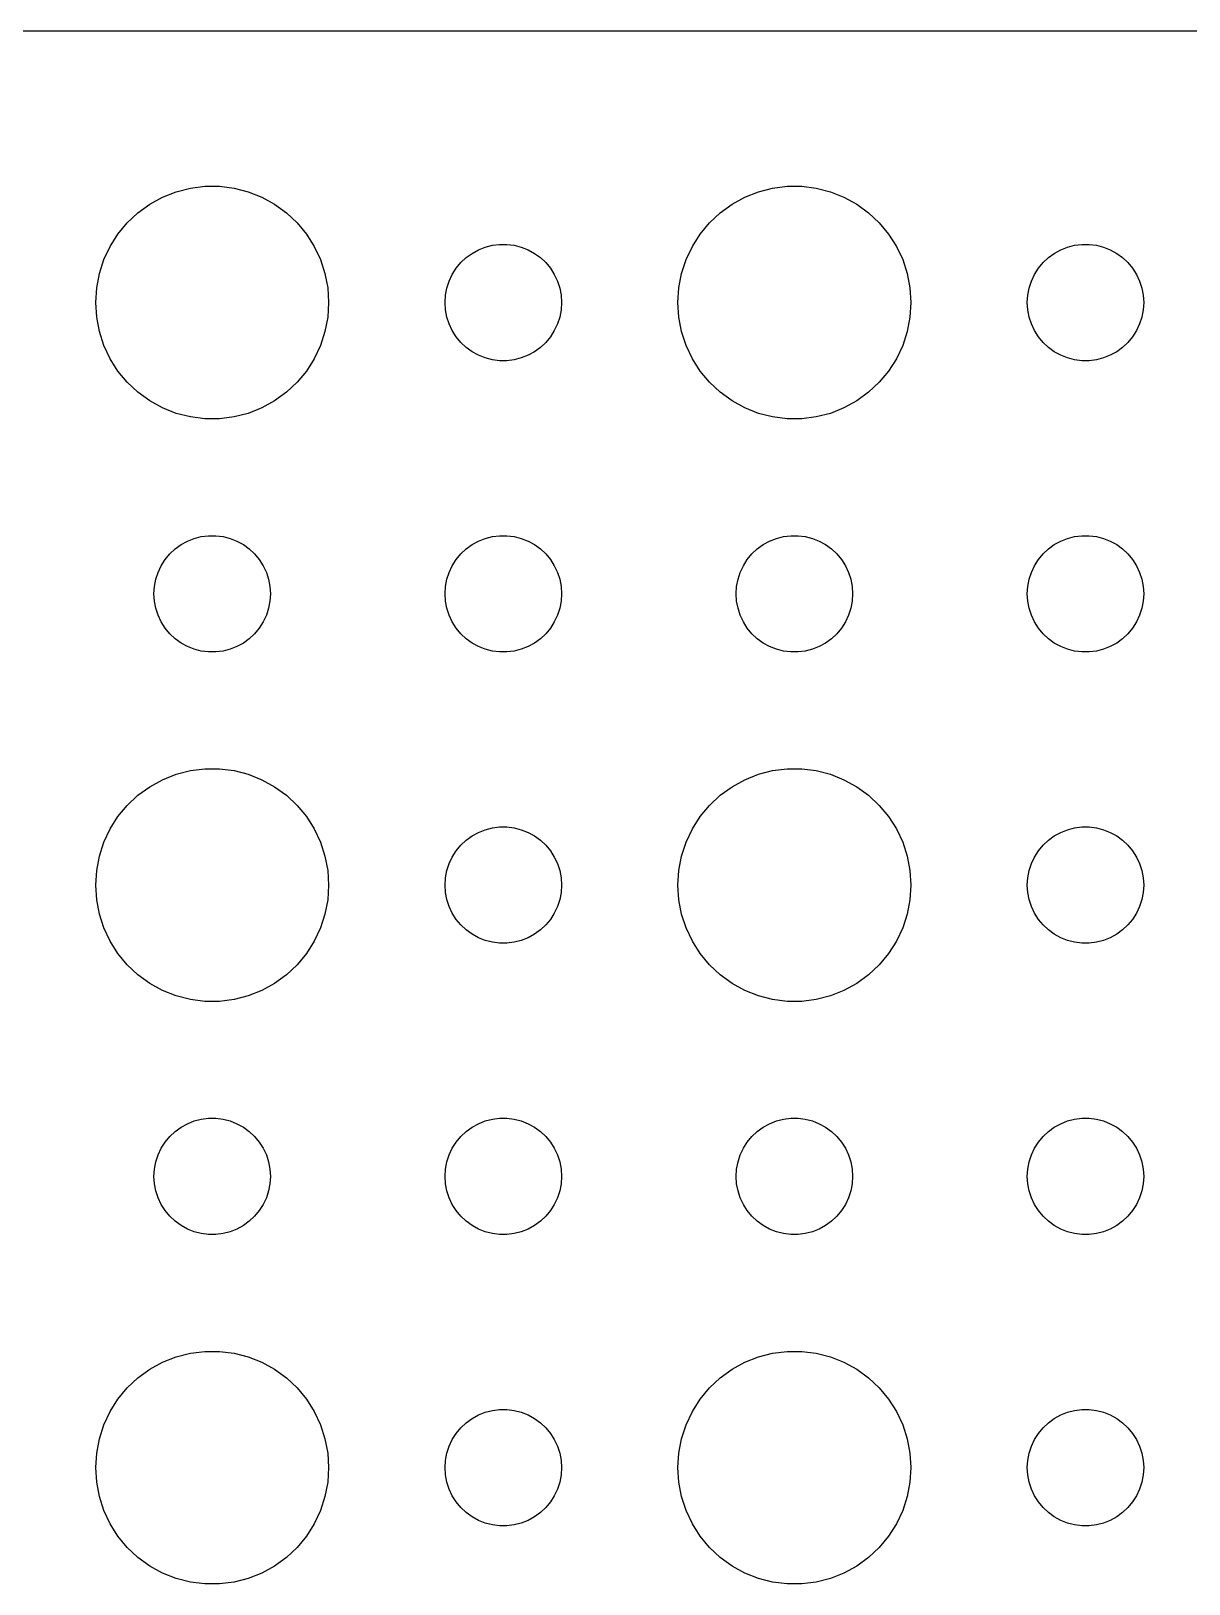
# Model space of a CAD drawing. Header units: metres. Extents: x -112 to 112, y -74 to 74.
# Drawn here: x 25.33 to 55.16, y 34.51 to 74.49 of the extents above; entities that cross this region are included whole.
import ezdxf

# ---------------------------------------------------------------- set-up
doc = ezdxf.new("R2010")
doc.units = ezdxf.units.M

msp = doc.modelspace()

# ---------------------------------------------------------------- linework, layer by layer
for p, q in [((107.314, 74.4901), (-107.314, 74.4901)), ((29.0729, 70.3532), (29.4379, 70.4469)), ((29.4379, 70.4469), (29.8116, 70.4941)), ((29.8116, 70.4941), (30.1884, 70.4941)), ((30.1884, 70.4941), (30.5621, 70.4469)), ((30.5621, 70.4469), (30.927, 70.3532)), ((44.0729, 70.3532), (44.4379, 70.4469)), ((44.4379, 70.4469), (44.8116, 70.4941)), ((44.8116, 70.4941), (45.1884, 70.4941)), ((45.1884, 70.4941), (45.5621, 70.4469)), ((45.5621, 70.4469), (45.927, 70.3532)), ((28.0877, 69.8115), (28.3925, 70.033)), ((28.3925, 70.033), (28.7227, 70.2145)), ((28.7227, 70.2145), (29.0729, 70.3532)), ((30.927, 70.3532), (31.2773, 70.2145)), ((31.2773, 70.2145), (31.6075, 70.033)), ((31.6075, 70.033), (31.9123, 69.8115)), ((43.0877, 69.8115), (43.3925, 70.033)), ((43.3925, 70.033), (43.7227, 70.2145)), ((43.7227, 70.2145), (44.0729, 70.3532)), ((45.927, 70.3532), (46.2773, 70.2145)), ((46.2773, 70.2145), (46.6075, 70.033)), ((46.6075, 70.033), (46.9123, 69.8115)), ((27.8131, 69.5536), (28.0877, 69.8115)), ((31.9123, 69.8115), (32.1869, 69.5536)), ((42.8131, 69.5536), (43.0877, 69.8115)), ((46.9123, 69.8115), (47.1869, 69.5536)), ((27.3711, 68.9453), (27.5729, 69.2634)), ((27.5729, 69.2634), (27.8131, 69.5536)), ((32.1869, 69.5536), (32.427, 69.2634)), ((32.427, 69.2634), (32.6289, 68.9453)), ((42.3711, 68.9453), (42.5729, 69.2634)), ((42.5729, 69.2634), (42.8131, 69.5536)), ((47.1869, 69.5536), (47.427, 69.2634)), ((47.427, 69.2634), (47.6289, 68.9453)), ((27.2107, 68.6044), (27.3711, 68.9453)), ((32.6289, 68.9453), (32.7893, 68.6044)), ((36.6963, 68.7665), (36.8613, 68.8572)), ((36.8613, 68.8572), (37.0365, 68.9266)), ((37.0365, 68.9266), (37.2189, 68.9734)), ((37.2189, 68.9734), (37.4058, 68.997)), ((37.4058, 68.997), (37.5942, 68.997)), ((37.5942, 68.997), (37.7811, 68.9734)), ((37.7811, 68.9734), (37.9635, 68.9266)), ((37.9635, 68.9266), (38.1387, 68.8572)), ((38.1387, 68.8572), (38.3037, 68.7665)), ((42.2107, 68.6044), (42.3711, 68.9453)), ((47.6289, 68.9453), (47.7893, 68.6044)), ((51.6963, 68.7665), (51.8613, 68.8572)), ((51.8613, 68.8572), (52.0365, 68.9266)), ((52.0365, 68.9266), (52.2189, 68.9734)), ((52.2189, 68.9734), (52.4058, 68.997)), ((52.4058, 68.997), (52.5942, 68.997)), ((52.5942, 68.997), (52.7811, 68.9734)), ((52.7811, 68.9734), (52.9635, 68.9266)), ((52.9635, 68.9266), (53.1387, 68.8572)), ((53.1387, 68.8572), (53.3037, 68.7665)), ((27.0942, 68.2461), (27.2107, 68.6044)), ((32.7893, 68.6044), (32.9057, 68.2461)), ((36.1855, 68.2226), (36.2865, 68.3817)), ((36.2865, 68.3817), (36.4065, 68.5268)), ((36.4065, 68.5268), (36.5439, 68.6558)), ((36.5439, 68.6558), (36.6963, 68.7665)), ((38.3037, 68.7665), (38.4561, 68.6558)), ((38.4561, 68.6558), (38.5934, 68.5268)), ((38.5934, 68.5268), (38.7135, 68.3817)), ((38.7135, 68.3817), (38.8145, 68.2226)), ((42.0942, 68.2461), (42.2107, 68.6044)), ((47.7893, 68.6044), (47.9057, 68.2461)), ((51.1855, 68.2226), (51.2865, 68.3817)), ((51.2865, 68.3817), (51.4065, 68.5268)), ((51.4065, 68.5268), (51.5439, 68.6558)), ((51.5439, 68.6558), (51.6963, 68.7665)), ((53.3037, 68.7665), (53.4561, 68.6558)), ((53.4561, 68.6558), (53.5934, 68.5268)), ((53.5934, 68.5268), (53.7135, 68.3817)), ((53.7135, 68.3817), (53.8145, 68.2226)), ((27.0237, 67.876), (27.0942, 68.2461)), ((32.9057, 68.2461), (32.9763, 67.876)), ((36.0471, 67.873), (36.1053, 68.0522)), ((36.1053, 68.0522), (36.1855, 68.2226)), ((38.8145, 68.2226), (38.8947, 68.0522)), ((38.8947, 68.0522), (38.9529, 67.873)), ((42.0237, 67.876), (42.0942, 68.2461)), ((47.9057, 68.2461), (47.9763, 67.876)), ((51.0471, 67.873), (51.1053, 68.0522)), ((51.1053, 68.0522), (51.1855, 68.2226)), ((53.8145, 68.2226), (53.8947, 68.0522)), ((53.8947, 68.0522), (53.9529, 67.873)), ((27, 67.5), (27.0237, 67.876)), ((32.9763, 67.876), (33, 67.5)), ((36, 67.5), (36.0118, 67.688)), ((36.0118, 67.688), (36.0471, 67.873)), ((38.9529, 67.873), (38.9882, 67.688)), ((38.9882, 67.688), (39, 67.5)), ((42, 67.5), (42.0237, 67.876)), ((47.9763, 67.876), (48, 67.5)), ((51, 67.5), (51.0118, 67.688)), ((51.0118, 67.688), (51.0471, 67.873)), ((53.9529, 67.873), (53.9882, 67.688)), ((53.9882, 67.688), (54, 67.5)), ((27.0237, 67.124), (27, 67.5)), ((33, 67.5), (32.9763, 67.124)), ((36.0118, 67.312), (36, 67.5)), ((36.0471, 67.127), (36.0118, 67.312)), ((38.9882, 67.312), (38.9529, 67.127)), ((39, 67.5), (38.9882, 67.312)), ((42.0237, 67.124), (42, 67.5)), ((48, 67.5), (47.9763, 67.124)), ((51.0118, 67.312), (51, 67.5)), ((51.0471, 67.127), (51.0118, 67.312)), ((53.9882, 67.312), (53.9529, 67.127)), ((54, 67.5), (53.9882, 67.312)), ((27.0942, 66.7539), (27.0237, 67.124)), ((32.9763, 67.124), (32.9057, 66.7539)), ((36.1053, 66.9478), (36.0471, 67.127)), ((36.1855, 66.7774), (36.1053, 66.9478)), ((36.2865, 66.6183), (36.1855, 66.7774)), ((38.8145, 66.7774), (38.7135, 66.6183)), ((38.8947, 66.9478), (38.8145, 66.7774)), ((38.9529, 67.127), (38.8947, 66.9478)), ((42.0942, 66.7539), (42.0237, 67.124)), ((47.9763, 67.124), (47.9057, 66.7539)), ((51.1053, 66.9478), (51.0471, 67.127)), ((51.1855, 66.7774), (51.1053, 66.9478)), ((51.2865, 66.6183), (51.1855, 66.7774)), ((53.8145, 66.7774), (53.7135, 66.6183)), ((53.8947, 66.9478), (53.8145, 66.7774)), ((53.9529, 67.127), (53.8947, 66.9478)), ((27.2107, 66.3956), (27.0942, 66.7539)), ((27.3711, 66.0547), (27.2107, 66.3956)), ((32.7893, 66.3956), (32.6289, 66.0547)), ((32.9057, 66.7539), (32.7893, 66.3956)), ((36.4065, 66.4732), (36.2865, 66.6183)), ((36.5439, 66.3442), (36.4065, 66.4732)), ((38.5934, 66.4732), (38.4561, 66.3442)), ((38.7135, 66.6183), (38.5934, 66.4732)), ((42.2107, 66.3956), (42.0942, 66.7539)), ((42.3711, 66.0547), (42.2107, 66.3956)), ((47.7893, 66.3956), (47.6289, 66.0547)), ((47.9057, 66.7539), (47.7893, 66.3956)), ((51.4065, 66.4732), (51.2865, 66.6183)), ((51.5439, 66.3442), (51.4065, 66.4732)), ((53.5934, 66.4732), (53.4561, 66.3442)), ((53.7135, 66.6183), (53.5934, 66.4732)), ((27.5729, 65.7366), (27.3711, 66.0547)), ((32.6289, 66.0547), (32.427, 65.7366)), ((36.6963, 66.2335), (36.5439, 66.3442)), ((36.8613, 66.1428), (36.6963, 66.2335)), ((37.0365, 66.0734), (36.8613, 66.1428)), ((37.2189, 66.0266), (37.0365, 66.0734)), ((37.4058, 66.003), (37.2189, 66.0266)), ((37.5942, 66.003), (37.4058, 66.003)), ((37.7811, 66.0266), (37.5942, 66.003)), ((37.9635, 66.0734), (37.7811, 66.0266)), ((38.1387, 66.1428), (37.9635, 66.0734)), ((38.3037, 66.2335), (38.1387, 66.1428)), ((38.4561, 66.3442), (38.3037, 66.2335)), ((42.5729, 65.7366), (42.3711, 66.0547)), ((47.6289, 66.0547), (47.427, 65.7366)), ((51.6963, 66.2335), (51.5439, 66.3442)), ((51.8613, 66.1428), (51.6963, 66.2335)), ((52.0365, 66.0734), (51.8613, 66.1428)), ((52.2189, 66.0266), (52.0365, 66.0734)), ((52.4058, 66.003), (52.2189, 66.0266)), ((52.5942, 66.003), (52.4058, 66.003)), ((52.7811, 66.0266), (52.5942, 66.003)), ((52.9635, 66.0734), (52.7811, 66.0266)), ((53.1387, 66.1428), (52.9635, 66.0734)), ((53.3037, 66.2335), (53.1387, 66.1428)), ((53.4561, 66.3442), (53.3037, 66.2335)), ((27.8131, 65.4464), (27.5729, 65.7366)), ((32.427, 65.7366), (32.1869, 65.4464)), ((42.8131, 65.4464), (42.5729, 65.7366)), ((47.427, 65.7366), (47.1869, 65.4464)), ((28.0877, 65.1885), (27.8131, 65.4464)), ((28.3925, 64.967), (28.0877, 65.1885)), ((31.9123, 65.1885), (31.6075, 64.967)), ((32.1869, 65.4464), (31.9123, 65.1885)), ((43.0877, 65.1885), (42.8131, 65.4464)), ((43.3925, 64.967), (43.0877, 65.1885)), ((46.9123, 65.1885), (46.6075, 64.967)), ((47.1869, 65.4464), (46.9123, 65.1885)), ((28.7227, 64.7855), (28.3925, 64.967)), ((29.0729, 64.6468), (28.7227, 64.7855)), ((31.2773, 64.7855), (30.927, 64.6468)), ((31.6075, 64.967), (31.2773, 64.7855)), ((43.7227, 64.7855), (43.3925, 64.967)), ((44.0729, 64.6468), (43.7227, 64.7855)), ((46.2773, 64.7855), (45.927, 64.6468)), ((46.6075, 64.967), (46.2773, 64.7855)), ((29.4379, 64.5531), (29.0729, 64.6468)), ((29.8116, 64.5059), (29.4379, 64.5531)), ((30.1884, 64.5059), (29.8116, 64.5059)), ((30.5621, 64.5531), (30.1884, 64.5059)), ((30.927, 64.6468), (30.5621, 64.5531)), ((44.4379, 64.5531), (44.0729, 64.6468)), ((44.8116, 64.5059), (44.4379, 64.5531)), ((45.1884, 64.5059), (44.8116, 64.5059)), ((45.5621, 64.5531), (45.1884, 64.5059)), ((45.927, 64.6468), (45.5621, 64.5531)), ((29.0439, 61.1558), (29.1963, 61.2665)), ((29.1963, 61.2665), (29.3613, 61.3572)), ((29.3613, 61.3572), (29.5365, 61.4266)), ((29.5365, 61.4266), (29.7189, 61.4734)), ((29.7189, 61.4734), (29.9058, 61.497)), ((29.9058, 61.497), (30.0942, 61.497)), ((30.0942, 61.497), (30.2811, 61.4734)), ((30.2811, 61.4734), (30.4635, 61.4266)), ((30.4635, 61.4266), (30.6387, 61.3572)), ((30.6387, 61.3572), (30.8037, 61.2665)), ((30.8037, 61.2665), (30.9561, 61.1558)), ((36.5439, 61.1558), (36.6963, 61.2665)), ((36.6963, 61.2665), (36.8613, 61.3572)), ((36.8613, 61.3572), (37.0365, 61.4266)), ((37.0365, 61.4266), (37.2189, 61.4734)), ((37.2189, 61.4734), (37.4058, 61.497)), ((37.4058, 61.497), (37.5942, 61.497)), ((37.5942, 61.497), (37.7811, 61.4734)), ((37.7811, 61.4734), (37.9635, 61.4266)), ((37.9635, 61.4266), (38.1387, 61.3572)), ((38.1387, 61.3572), (38.3037, 61.2665)), ((38.3037, 61.2665), (38.4561, 61.1558)), ((44.0439, 61.1558), (44.1963, 61.2665)), ((44.1963, 61.2665), (44.3613, 61.3572)), ((44.3613, 61.3572), (44.5365, 61.4266)), ((44.5365, 61.4266), (44.7189, 61.4734)), ((44.7189, 61.4734), (44.9058, 61.497)), ((44.9058, 61.497), (45.0942, 61.497)), ((45.0942, 61.497), (45.2811, 61.4734)), ((45.2811, 61.4734), (45.4635, 61.4266)), ((45.4635, 61.4266), (45.6387, 61.3572)), ((45.6387, 61.3572), (45.8037, 61.2665)), ((45.8037, 61.2665), (45.9561, 61.1558)), ((51.5439, 61.1558), (51.6963, 61.2665)), ((51.6963, 61.2665), (51.8613, 61.3572)), ((51.8613, 61.3572), (52.0365, 61.4266)), ((52.0365, 61.4266), (52.2189, 61.4734)), ((52.2189, 61.4734), (52.4058, 61.497)), ((52.4058, 61.497), (52.5942, 61.497)), ((52.5942, 61.497), (52.7811, 61.4734)), ((52.7811, 61.4734), (52.9635, 61.4266)), ((52.9635, 61.4266), (53.1387, 61.3572)), ((53.1387, 61.3572), (53.3037, 61.2665)), ((53.3037, 61.2665), (53.4561, 61.1558)), ((28.6855, 60.7226), (28.7865, 60.8817)), ((28.7865, 60.8817), (28.9065, 61.0268)), ((28.9065, 61.0268), (29.0439, 61.1558)), ((30.9561, 61.1558), (31.0934, 61.0268)), ((31.0934, 61.0268), (31.2135, 60.8817)), ((31.2135, 60.8817), (31.3145, 60.7226)), ((36.1855, 60.7226), (36.2865, 60.8817)), ((36.2865, 60.8817), (36.4065, 61.0268)), ((36.4065, 61.0268), (36.5439, 61.1558)), ((38.4561, 61.1558), (38.5934, 61.0268)), ((38.5934, 61.0268), (38.7135, 60.8817)), ((38.7135, 60.8817), (38.8145, 60.7226)), ((43.6855, 60.7226), (43.7865, 60.8817)), ((43.7865, 60.8817), (43.9065, 61.0268)), ((43.9065, 61.0268), (44.0439, 61.1558)), ((45.9561, 61.1558), (46.0934, 61.0268)), ((46.0934, 61.0268), (46.2135, 60.8817)), ((46.2135, 60.8817), (46.3145, 60.7226)), ((51.1855, 60.7226), (51.2865, 60.8817)), ((51.2865, 60.8817), (51.4065, 61.0268)), ((51.4065, 61.0268), (51.5439, 61.1558)), ((53.4561, 61.1558), (53.5934, 61.0268)), ((53.5934, 61.0268), (53.7135, 60.8817)), ((53.7135, 60.8817), (53.8145, 60.7226)), ((28.5471, 60.373), (28.6053, 60.5522)), ((28.6053, 60.5522), (28.6855, 60.7226)), ((31.3145, 60.7226), (31.3947, 60.5522)), ((31.3947, 60.5522), (31.4529, 60.373)), ((36.0471, 60.373), (36.1053, 60.5522)), ((36.1053, 60.5522), (36.1855, 60.7226)), ((38.8145, 60.7226), (38.8947, 60.5522)), ((38.8947, 60.5522), (38.9529, 60.373)), ((43.5471, 60.373), (43.6053, 60.5522)), ((43.6053, 60.5522), (43.6855, 60.7226)), ((46.3145, 60.7226), (46.3947, 60.5522)), ((46.3947, 60.5522), (46.4529, 60.373)), ((51.0471, 60.373), (51.1053, 60.5522)), ((51.1053, 60.5522), (51.1855, 60.7226)), ((53.8145, 60.7226), (53.8947, 60.5522)), ((53.8947, 60.5522), (53.9529, 60.373)), ((28.5, 60), (28.5118, 60.188)), ((28.5118, 59.812), (28.5, 60)), ((28.5118, 60.188), (28.5471, 60.373)), ((31.4529, 60.373), (31.4882, 60.188)), ((31.4882, 60.188), (31.5, 60)), ((31.5, 60), (31.4882, 59.812)), ((36, 60), (36.0118, 60.188)), ((36.0118, 59.812), (36, 60)), ((36.0118, 60.188), (36.0471, 60.373)), ((38.9529, 60.373), (38.9882, 60.188)), ((38.9882, 60.188), (39, 60)), ((39, 60), (38.9882, 59.812)), ((43.5, 60), (43.5118, 60.188)), ((43.5118, 59.812), (43.5, 60)), ((43.5118, 60.188), (43.5471, 60.373)), ((46.4529, 60.373), (46.4882, 60.188)), ((46.4882, 60.188), (46.5, 60)), ((46.5, 60), (46.4882, 59.812)), ((51, 60), (51.0118, 60.188)), ((51.0118, 59.812), (51, 60)), ((51.0118, 60.188), (51.0471, 60.373)), ((53.9529, 60.373), (53.9882, 60.188)), ((53.9882, 60.188), (54, 60)), ((54, 60), (53.9882, 59.812)), ((28.5471, 59.627), (28.5118, 59.812)), ((28.6053, 59.4478), (28.5471, 59.627)), ((31.4529, 59.627), (31.3947, 59.4478)), ((31.4882, 59.812), (31.4529, 59.627)), ((36.0471, 59.627), (36.0118, 59.812)), ((36.1053, 59.4478), (36.0471, 59.627)), ((38.9529, 59.627), (38.8947, 59.4478)), ((38.9882, 59.812), (38.9529, 59.627)), ((43.5471, 59.627), (43.5118, 59.812)), ((43.6053, 59.4478), (43.5471, 59.627)), ((46.4529, 59.627), (46.3947, 59.4478)), ((46.4882, 59.812), (46.4529, 59.627)), ((51.0471, 59.627), (51.0118, 59.812)), ((51.1053, 59.4478), (51.0471, 59.627)), ((53.9529, 59.627), (53.8947, 59.4478)), ((53.9882, 59.812), (53.9529, 59.627)), ((28.6855, 59.2774), (28.6053, 59.4478)), ((28.7865, 59.1183), (28.6855, 59.2774)), ((31.3145, 59.2774), (31.2135, 59.1183)), ((31.3947, 59.4478), (31.3145, 59.2774)), ((36.1855, 59.2774), (36.1053, 59.4478)), ((36.2865, 59.1183), (36.1855, 59.2774)), ((38.8145, 59.2774), (38.7135, 59.1183)), ((38.8947, 59.4478), (38.8145, 59.2774)), ((43.6855, 59.2774), (43.6053, 59.4478)), ((43.7865, 59.1183), (43.6855, 59.2774)), ((46.3145, 59.2774), (46.2135, 59.1183)), ((46.3947, 59.4478), (46.3145, 59.2774)), ((51.1855, 59.2774), (51.1053, 59.4478)), ((51.2865, 59.1183), (51.1855, 59.2774)), ((53.8145, 59.2774), (53.7135, 59.1183)), ((53.8947, 59.4478), (53.8145, 59.2774)), ((28.9065, 58.9732), (28.7865, 59.1183)), ((29.0439, 58.8442), (28.9065, 58.9732)), ((29.1963, 58.7335), (29.0439, 58.8442)), ((30.9561, 58.8442), (30.8037, 58.7335)), ((31.0934, 58.9732), (30.9561, 58.8442)), ((31.2135, 59.1183), (31.0934, 58.9732)), ((36.4065, 58.9732), (36.2865, 59.1183)), ((36.5439, 58.8442), (36.4065, 58.9732)), ((36.6963, 58.7335), (36.5439, 58.8442)), ((38.4561, 58.8442), (38.3037, 58.7335)), ((38.5934, 58.9732), (38.4561, 58.8442)), ((38.7135, 59.1183), (38.5934, 58.9732)), ((43.9065, 58.9732), (43.7865, 59.1183)), ((44.0439, 58.8442), (43.9065, 58.9732)), ((44.1963, 58.7335), (44.0439, 58.8442)), ((45.9561, 58.8442), (45.8037, 58.7335)), ((46.0934, 58.9732), (45.9561, 58.8442)), ((46.2135, 59.1183), (46.0934, 58.9732)), ((51.4065, 58.9732), (51.2865, 59.1183)), ((51.5439, 58.8442), (51.4065, 58.9732)), ((51.6963, 58.7335), (51.5439, 58.8442)), ((53.4561, 58.8442), (53.3037, 58.7335)), ((53.5934, 58.9732), (53.4561, 58.8442)), ((53.7135, 59.1183), (53.5934, 58.9732)), ((29.3613, 58.6428), (29.1963, 58.7335)), ((29.5365, 58.5734), (29.3613, 58.6428)), ((29.7189, 58.5266), (29.5365, 58.5734)), ((29.9058, 58.503), (29.7189, 58.5266)), ((30.0942, 58.503), (29.9058, 58.503)), ((30.2811, 58.5266), (30.0942, 58.503)), ((30.4635, 58.5734), (30.2811, 58.5266)), ((30.6387, 58.6428), (30.4635, 58.5734)), ((30.8037, 58.7335), (30.6387, 58.6428)), ((36.8613, 58.6428), (36.6963, 58.7335)), ((37.0365, 58.5734), (36.8613, 58.6428)), ((37.2189, 58.5266), (37.0365, 58.5734)), ((37.4058, 58.503), (37.2189, 58.5266)), ((37.5942, 58.503), (37.4058, 58.503)), ((37.7811, 58.5266), (37.5942, 58.503)), ((37.9635, 58.5734), (37.7811, 58.5266)), ((38.1387, 58.6428), (37.9635, 58.5734)), ((38.3037, 58.7335), (38.1387, 58.6428)), ((44.3613, 58.6428), (44.1963, 58.7335)), ((44.5365, 58.5734), (44.3613, 58.6428)), ((44.7189, 58.5266), (44.5365, 58.5734)), ((44.9058, 58.503), (44.7189, 58.5266)), ((45.0942, 58.503), (44.9058, 58.503)), ((45.2811, 58.5266), (45.0942, 58.503)), ((45.4635, 58.5734), (45.2811, 58.5266)), ((45.6387, 58.6428), (45.4635, 58.5734)), ((45.8037, 58.7335), (45.6387, 58.6428)), ((51.8613, 58.6428), (51.6963, 58.7335)), ((52.0365, 58.5734), (51.8613, 58.6428)), ((52.2189, 58.5266), (52.0365, 58.5734)), ((52.4058, 58.503), (52.2189, 58.5266)), ((52.5942, 58.503), (52.4058, 58.503)), ((52.7811, 58.5266), (52.5942, 58.503)), ((52.9635, 58.5734), (52.7811, 58.5266)), ((53.1387, 58.6428), (52.9635, 58.5734)), ((53.3037, 58.7335), (53.1387, 58.6428)), ((28.3925, 55.033), (28.7227, 55.2145)), ((28.7227, 55.2145), (29.0729, 55.3532)), ((29.0729, 55.3532), (29.4379, 55.4469)), ((29.4379, 55.4469), (29.8116, 55.4941)), ((29.8116, 55.4941), (30.1884, 55.4941)), ((30.1884, 55.4941), (30.5621, 55.4469)), ((30.5621, 55.4469), (30.927, 55.3532)), ((30.927, 55.3532), (31.2773, 55.2145)), ((31.2773, 55.2145), (31.6075, 55.033)), ((43.3925, 55.033), (43.7227, 55.2145)), ((43.7227, 55.2145), (44.0729, 55.3532)), ((44.0729, 55.3532), (44.4379, 55.4469)), ((44.4379, 55.4469), (44.8116, 55.4941)), ((44.8116, 55.4941), (45.1884, 55.4941)), ((45.1884, 55.4941), (45.5621, 55.4469)), ((45.5621, 55.4469), (45.927, 55.3532)), ((45.927, 55.3532), (46.2773, 55.2145)), ((46.2773, 55.2145), (46.6075, 55.033)), ((27.8131, 54.5536), (28.0877, 54.8115)), ((28.0877, 54.8115), (28.3925, 55.033)), ((31.6075, 55.033), (31.9123, 54.8115)), ((31.9123, 54.8115), (32.1869, 54.5536)), ((42.8131, 54.5536), (43.0877, 54.8115)), ((43.0877, 54.8115), (43.3925, 55.033)), ((46.6075, 55.033), (46.9123, 54.8115)), ((46.9123, 54.8115), (47.1869, 54.5536)), ((27.5729, 54.2634), (27.8131, 54.5536)), ((32.1869, 54.5536), (32.427, 54.2634)), ((42.5729, 54.2634), (42.8131, 54.5536)), ((47.1869, 54.5536), (47.427, 54.2634)), ((27.3711, 53.9453), (27.5729, 54.2634)), ((32.427, 54.2634), (32.6289, 53.9453)), ((37.2189, 53.9734), (37.4058, 53.997)), ((37.4058, 53.997), (37.5942, 53.997)), ((37.5942, 53.997), (37.7811, 53.9734)), ((42.3711, 53.9453), (42.5729, 54.2634)), ((47.427, 54.2634), (47.6289, 53.9453)), ((52.2189, 53.9734), (52.4058, 53.997)), ((52.4058, 53.997), (52.5942, 53.997)), ((52.5942, 53.997), (52.7811, 53.9734)), ((27.0942, 53.2461), (27.2107, 53.6044)), ((27.2107, 53.6044), (27.3711, 53.9453)), ((32.6289, 53.9453), (32.7893, 53.6044)), ((32.7893, 53.6044), (32.9057, 53.2461)), ((36.4065, 53.5268), (36.5439, 53.6558)), ((36.5439, 53.6558), (36.6963, 53.7665)), ((36.6963, 53.7665), (36.8613, 53.8572)), ((36.8613, 53.8572), (37.0365, 53.9266)), ((37.0365, 53.9266), (37.2189, 53.9734)), ((37.7811, 53.9734), (37.9635, 53.9266)), ((37.9635, 53.9266), (38.1387, 53.8572)), ((38.1387, 53.8572), (38.3037, 53.7665)), ((38.3037, 53.7665), (38.4561, 53.6558)), ((38.4561, 53.6558), (38.5934, 53.5268)), ((42.0942, 53.2461), (42.2107, 53.6044)), ((42.2107, 53.6044), (42.3711, 53.9453)), ((47.6289, 53.9453), (47.7893, 53.6044)), ((47.7893, 53.6044), (47.9057, 53.2461)), ((51.4065, 53.5268), (51.5439, 53.6558)), ((51.5439, 53.6558), (51.6963, 53.7665)), ((51.6963, 53.7665), (51.8613, 53.8572)), ((51.8613, 53.8572), (52.0365, 53.9266)), ((52.0365, 53.9266), (52.2189, 53.9734)), ((52.7811, 53.9734), (52.9635, 53.9266)), ((52.9635, 53.9266), (53.1387, 53.8572)), ((53.1387, 53.8572), (53.3037, 53.7665)), ((53.3037, 53.7665), (53.4561, 53.6558)), ((53.4561, 53.6558), (53.5934, 53.5268)), ((27.0237, 52.876), (27.0942, 53.2461)), ((32.9057, 53.2461), (32.9763, 52.876)), ((36.1053, 53.0522), (36.1855, 53.2226)), ((36.1855, 53.2226), (36.2865, 53.3817)), ((36.2865, 53.3817), (36.4065, 53.5268)), ((38.5934, 53.5268), (38.7135, 53.3817)), ((38.7135, 53.3817), (38.8145, 53.2226)), ((38.8145, 53.2226), (38.8947, 53.0522)), ((42.0237, 52.876), (42.0942, 53.2461)), ((47.9057, 53.2461), (47.9763, 52.876)), ((51.1053, 53.0522), (51.1855, 53.2226)), ((51.1855, 53.2226), (51.2865, 53.3817)), ((51.2865, 53.3817), (51.4065, 53.5268)), ((53.5934, 53.5268), (53.7135, 53.3817)), ((53.7135, 53.3817), (53.8145, 53.2226)), ((53.8145, 53.2226), (53.8947, 53.0522)), ((27, 52.5), (27.0237, 52.876)), ((32.9763, 52.876), (33, 52.5)), ((36.0118, 52.688), (36.0471, 52.873)), ((36.0471, 52.873), (36.1053, 53.0522)), ((38.8947, 53.0522), (38.9529, 52.873)), ((38.9529, 52.873), (38.9882, 52.688)), ((42, 52.5), (42.0237, 52.876)), ((47.9763, 52.876), (48, 52.5)), ((51.0118, 52.688), (51.0471, 52.873)), ((51.0471, 52.873), (51.1053, 53.0522)), ((53.8947, 53.0522), (53.9529, 52.873)), ((53.9529, 52.873), (53.9882, 52.688)), ((27.0237, 52.124), (27, 52.5)), ((33, 52.5), (32.9763, 52.124)), ((36, 52.5), (36.0118, 52.688)), ((36.0118, 52.312), (36, 52.5)), ((38.9882, 52.688), (39, 52.5)), ((39, 52.5), (38.9882, 52.312)), ((42.0237, 52.124), (42, 52.5)), ((48, 52.5), (47.9763, 52.124)), ((51, 52.5), (51.0118, 52.688)), ((51.0118, 52.312), (51, 52.5)), ((53.9882, 52.688), (54, 52.5)), ((54, 52.5), (53.9882, 52.312)), ((27.0942, 51.7539), (27.0237, 52.124)), ((32.9763, 52.124), (32.9057, 51.7539)), ((36.0471, 52.127), (36.0118, 52.312)), ((36.1053, 51.9478), (36.0471, 52.127)), ((38.9529, 52.127), (38.8947, 51.9478)), ((38.9882, 52.312), (38.9529, 52.127)), ((42.0942, 51.7539), (42.0237, 52.124)), ((47.9763, 52.124), (47.9057, 51.7539)), ((51.0471, 52.127), (51.0118, 52.312)), ((51.1053, 51.9478), (51.0471, 52.127)), ((53.9529, 52.127), (53.8947, 51.9478)), ((53.9882, 52.312), (53.9529, 52.127)), ((27.2107, 51.3956), (27.0942, 51.7539)), ((32.9057, 51.7539), (32.7893, 51.3956)), ((36.1855, 51.7774), (36.1053, 51.9478)), ((36.2865, 51.6183), (36.1855, 51.7774)), ((36.4065, 51.4732), (36.2865, 51.6183)), ((38.7135, 51.6183), (38.5934, 51.4732)), ((38.8145, 51.7774), (38.7135, 51.6183)), ((38.8947, 51.9478), (38.8145, 51.7774)), ((42.2107, 51.3956), (42.0942, 51.7539)), ((47.9057, 51.7539), (47.7893, 51.3956)), ((51.1855, 51.7774), (51.1053, 51.9478)), ((51.2865, 51.6183), (51.1855, 51.7774)), ((51.4065, 51.4732), (51.2865, 51.6183)), ((53.7135, 51.6183), (53.5934, 51.4732)), ((53.8145, 51.7774), (53.7135, 51.6183)), ((53.8947, 51.9478), (53.8145, 51.7774)), ((27.3711, 51.0547), (27.2107, 51.3956)), ((32.7893, 51.3956), (32.6289, 51.0547)), ((36.5439, 51.3442), (36.4065, 51.4732)), ((36.6963, 51.2335), (36.5439, 51.3442)), ((36.8613, 51.1428), (36.6963, 51.2335)), ((38.3037, 51.2335), (38.1387, 51.1428)), ((38.4561, 51.3442), (38.3037, 51.2335)), ((38.5934, 51.4732), (38.4561, 51.3442)), ((42.3711, 51.0547), (42.2107, 51.3956)), ((47.7893, 51.3956), (47.6289, 51.0547)), ((51.5439, 51.3442), (51.4065, 51.4732)), ((51.6963, 51.2335), (51.5439, 51.3442)), ((51.8613, 51.1428), (51.6963, 51.2335)), ((53.3037, 51.2335), (53.1387, 51.1428)), ((53.4561, 51.3442), (53.3037, 51.2335)), ((53.5934, 51.4732), (53.4561, 51.3442)), ((27.5729, 50.7366), (27.3711, 51.0547)), ((32.6289, 51.0547), (32.427, 50.7366)), ((37.0365, 51.0734), (36.8613, 51.1428)), ((37.2189, 51.0266), (37.0365, 51.0734)), ((37.4058, 51.003), (37.2189, 51.0266)), ((37.5942, 51.003), (37.4058, 51.003)), ((37.7811, 51.0266), (37.5942, 51.003)), ((37.9635, 51.0734), (37.7811, 51.0266)), ((38.1387, 51.1428), (37.9635, 51.0734)), ((42.5729, 50.7366), (42.3711, 51.0547)), ((47.6289, 51.0547), (47.427, 50.7366)), ((52.0365, 51.0734), (51.8613, 51.1428)), ((52.2189, 51.0266), (52.0365, 51.0734)), ((52.4058, 51.003), (52.2189, 51.0266)), ((52.5942, 51.003), (52.4058, 51.003)), ((52.7811, 51.0266), (52.5942, 51.003)), ((52.9635, 51.0734), (52.7811, 51.0266)), ((53.1387, 51.1428), (52.9635, 51.0734)), ((27.8131, 50.4464), (27.5729, 50.7366)), ((28.0877, 50.1885), (27.8131, 50.4464)), ((32.1869, 50.4464), (31.9123, 50.1885)), ((32.427, 50.7366), (32.1869, 50.4464)), ((42.8131, 50.4464), (42.5729, 50.7366)), ((43.0877, 50.1885), (42.8131, 50.4464)), ((47.1869, 50.4464), (46.9123, 50.1885)), ((47.427, 50.7366), (47.1869, 50.4464)), ((28.3925, 49.967), (28.0877, 50.1885)), ((31.9123, 50.1885), (31.6075, 49.967)), ((43.3925, 49.967), (43.0877, 50.1885)), ((46.9123, 50.1885), (46.6075, 49.967)), ((28.7227, 49.7855), (28.3925, 49.967)), ((29.0729, 49.6468), (28.7227, 49.7855)), ((29.4379, 49.5531), (29.0729, 49.6468)), ((30.927, 49.6468), (30.5621, 49.5531)), ((31.2773, 49.7855), (30.927, 49.6468)), ((31.6075, 49.967), (31.2773, 49.7855)), ((43.7227, 49.7855), (43.3925, 49.967)), ((44.0729, 49.6468), (43.7227, 49.7855)), ((44.4379, 49.5531), (44.0729, 49.6468)), ((45.927, 49.6468), (45.5621, 49.5531)), ((46.2773, 49.7855), (45.927, 49.6468)), ((46.6075, 49.967), (46.2773, 49.7855)), ((29.8116, 49.5059), (29.4379, 49.5531)), ((30.1884, 49.5059), (29.8116, 49.5059)), ((30.5621, 49.5531), (30.1884, 49.5059)), ((44.8116, 49.5059), (44.4379, 49.5531)), ((45.1884, 49.5059), (44.8116, 49.5059)), ((45.5621, 49.5531), (45.1884, 49.5059)), ((29.3613, 46.3572), (29.5365, 46.4266)), ((29.5365, 46.4266), (29.7189, 46.4734)), ((29.7189, 46.4734), (29.9058, 46.497)), ((29.9058, 46.497), (30.0942, 46.497)), ((30.0942, 46.497), (30.2811, 46.4734)), ((30.2811, 46.4734), (30.4635, 46.4266)), ((30.4635, 46.4266), (30.6387, 46.3572)), ((36.8613, 46.3572), (37.0365, 46.4266)), ((37.0365, 46.4266), (37.2189, 46.4734)), ((37.2189, 46.4734), (37.4058, 46.497)), ((37.4058, 46.497), (37.5942, 46.497)), ((37.5942, 46.497), (37.7811, 46.4734)), ((37.7811, 46.4734), (37.9635, 46.4266)), ((37.9635, 46.4266), (38.1387, 46.3572)), ((44.3613, 46.3572), (44.5365, 46.4266)), ((44.5365, 46.4266), (44.7189, 46.4734)), ((44.7189, 46.4734), (44.9058, 46.497)), ((44.9058, 46.497), (45.0942, 46.497)), ((45.0942, 46.497), (45.2811, 46.4734)), ((45.2811, 46.4734), (45.4635, 46.4266)), ((45.4635, 46.4266), (45.6387, 46.3572)), ((51.8613, 46.3572), (52.0365, 46.4266)), ((52.0365, 46.4266), (52.2189, 46.4734)), ((52.2189, 46.4734), (52.4058, 46.497)), ((52.4058, 46.497), (52.5942, 46.497)), ((52.5942, 46.497), (52.7811, 46.4734)), ((52.7811, 46.4734), (52.9635, 46.4266)), ((52.9635, 46.4266), (53.1387, 46.3572)), ((28.7865, 45.8817), (28.9065, 46.0268)), ((28.9065, 46.0268), (29.0439, 46.1558)), ((29.0439, 46.1558), (29.1963, 46.2665)), ((29.1963, 46.2665), (29.3613, 46.3572)), ((30.6387, 46.3572), (30.8037, 46.2665)), ((30.8037, 46.2665), (30.9561, 46.1558)), ((30.9561, 46.1558), (31.0934, 46.0268)), ((31.0934, 46.0268), (31.2135, 45.8817)), ((36.2865, 45.8817), (36.4065, 46.0268)), ((36.4065, 46.0268), (36.5439, 46.1558)), ((36.5439, 46.1558), (36.6963, 46.2665)), ((36.6963, 46.2665), (36.8613, 46.3572)), ((38.1387, 46.3572), (38.3037, 46.2665)), ((38.3037, 46.2665), (38.4561, 46.1558)), ((38.4561, 46.1558), (38.5934, 46.0268)), ((38.5934, 46.0268), (38.7135, 45.8817)), ((43.7865, 45.8817), (43.9065, 46.0268)), ((43.9065, 46.0268), (44.0439, 46.1558)), ((44.0439, 46.1558), (44.1963, 46.2665)), ((44.1963, 46.2665), (44.3613, 46.3572)), ((45.6387, 46.3572), (45.8037, 46.2665)), ((45.8037, 46.2665), (45.9561, 46.1558)), ((45.9561, 46.1558), (46.0934, 46.0268)), ((46.0934, 46.0268), (46.2135, 45.8817)), ((51.2865, 45.8817), (51.4065, 46.0268)), ((51.4065, 46.0268), (51.5439, 46.1558)), ((51.5439, 46.1558), (51.6963, 46.2665)), ((51.6963, 46.2665), (51.8613, 46.3572)), ((53.1387, 46.3572), (53.3037, 46.2665)), ((53.3037, 46.2665), (53.4561, 46.1558)), ((53.4561, 46.1558), (53.5934, 46.0268)), ((53.5934, 46.0268), (53.7135, 45.8817)), ((28.6053, 45.5522), (28.6855, 45.7226)), ((28.6855, 45.7226), (28.7865, 45.8817)), ((31.2135, 45.8817), (31.3145, 45.7226)), ((31.3145, 45.7226), (31.3947, 45.5522)), ((36.1053, 45.5522), (36.1855, 45.7226)), ((36.1855, 45.7226), (36.2865, 45.8817)), ((38.7135, 45.8817), (38.8145, 45.7226)), ((38.8145, 45.7226), (38.8947, 45.5522)), ((43.6053, 45.5522), (43.6855, 45.7226)), ((43.6855, 45.7226), (43.7865, 45.8817)), ((46.2135, 45.8817), (46.3145, 45.7226)), ((46.3145, 45.7226), (46.3947, 45.5522)), ((51.1053, 45.5522), (51.1855, 45.7226)), ((51.1855, 45.7226), (51.2865, 45.8817)), ((53.7135, 45.8817), (53.8145, 45.7226)), ((53.8145, 45.7226), (53.8947, 45.5522)), ((28.5, 45), (28.5118, 45.188)), ((28.5118, 45.188), (28.5471, 45.373)), ((28.5471, 45.373), (28.6053, 45.5522)), ((31.3947, 45.5522), (31.4529, 45.373)), ((31.4529, 45.373), (31.4882, 45.188)), ((31.4882, 45.188), (31.5, 45)), ((36, 45), (36.0118, 45.188)), ((36.0118, 45.188), (36.0471, 45.373)), ((36.0471, 45.373), (36.1053, 45.5522)), ((38.8947, 45.5522), (38.9529, 45.373)), ((38.9529, 45.373), (38.9882, 45.188)), ((38.9882, 45.188), (39, 45)), ((43.5, 45), (43.5118, 45.188)), ((43.5118, 45.188), (43.5471, 45.373)), ((43.5471, 45.373), (43.6053, 45.5522)), ((46.3947, 45.5522), (46.4529, 45.373)), ((46.4529, 45.373), (46.4882, 45.188)), ((46.4882, 45.188), (46.5, 45)), ((51, 45), (51.0118, 45.188)), ((51.0118, 45.188), (51.0471, 45.373)), ((51.0471, 45.373), (51.1053, 45.5522)), ((53.8947, 45.5522), (53.9529, 45.373)), ((53.9529, 45.373), (53.9882, 45.188)), ((53.9882, 45.188), (54, 45)), ((28.5118, 44.812), (28.5, 45)), ((28.5471, 44.627), (28.5118, 44.812)), ((31.4882, 44.812), (31.4529, 44.627)), ((31.5, 45), (31.4882, 44.812)), ((36.0118, 44.812), (36, 45)), ((36.0471, 44.627), (36.0118, 44.812)), ((38.9882, 44.812), (38.9529, 44.627)), ((39, 45), (38.9882, 44.812)), ((43.5118, 44.812), (43.5, 45)), ((43.5471, 44.627), (43.5118, 44.812)), ((46.4882, 44.812), (46.4529, 44.627)), ((46.5, 45), (46.4882, 44.812)), ((51.0118, 44.812), (51, 45)), ((51.0471, 44.627), (51.0118, 44.812)), ((53.9882, 44.812), (53.9529, 44.627)), ((54, 45), (53.9882, 44.812)), ((28.6053, 44.4478), (28.5471, 44.627)), ((28.6855, 44.2774), (28.6053, 44.4478)), ((31.3947, 44.4478), (31.3145, 44.2774)), ((31.4529, 44.627), (31.3947, 44.4478)), ((36.1053, 44.4478), (36.0471, 44.627)), ((36.1855, 44.2774), (36.1053, 44.4478)), ((38.8947, 44.4478), (38.8145, 44.2774)), ((38.9529, 44.627), (38.8947, 44.4478)), ((43.6053, 44.4478), (43.5471, 44.627)), ((43.6855, 44.2774), (43.6053, 44.4478)), ((46.3947, 44.4478), (46.3145, 44.2774)), ((46.4529, 44.627), (46.3947, 44.4478)), ((51.1053, 44.4478), (51.0471, 44.627)), ((51.1855, 44.2774), (51.1053, 44.4478)), ((53.8947, 44.4478), (53.8145, 44.2774)), ((53.9529, 44.627), (53.8947, 44.4478)), ((28.7865, 44.1183), (28.6855, 44.2774)), ((28.9065, 43.9732), (28.7865, 44.1183)), ((31.2135, 44.1183), (31.0934, 43.9732)), ((31.3145, 44.2774), (31.2135, 44.1183)), ((36.2865, 44.1183), (36.1855, 44.2774)), ((36.4065, 43.9732), (36.2865, 44.1183)), ((38.7135, 44.1183), (38.5934, 43.9732)), ((38.8145, 44.2774), (38.7135, 44.1183)), ((43.7865, 44.1183), (43.6855, 44.2774)), ((43.9065, 43.9732), (43.7865, 44.1183)), ((46.2135, 44.1183), (46.0934, 43.9732)), ((46.3145, 44.2774), (46.2135, 44.1183)), ((51.2865, 44.1183), (51.1855, 44.2774)), ((51.4065, 43.9732), (51.2865, 44.1183)), ((53.7135, 44.1183), (53.5934, 43.9732)), ((53.8145, 44.2774), (53.7135, 44.1183)), ((29.0439, 43.8442), (28.9065, 43.9732)), ((29.1963, 43.7335), (29.0439, 43.8442)), ((29.3613, 43.6428), (29.1963, 43.7335)), ((29.5365, 43.5734), (29.3613, 43.6428)), ((30.6387, 43.6428), (30.4635, 43.5734)), ((30.8037, 43.7335), (30.6387, 43.6428)), ((30.9561, 43.8442), (30.8037, 43.7335)), ((31.0934, 43.9732), (30.9561, 43.8442)), ((36.5439, 43.8442), (36.4065, 43.9732)), ((36.6963, 43.7335), (36.5439, 43.8442)), ((36.8613, 43.6428), (36.6963, 43.7335)), ((37.0365, 43.5734), (36.8613, 43.6428)), ((38.1387, 43.6428), (37.9635, 43.5734)), ((38.3037, 43.7335), (38.1387, 43.6428)), ((38.4561, 43.8442), (38.3037, 43.7335)), ((38.5934, 43.9732), (38.4561, 43.8442)), ((44.0439, 43.8442), (43.9065, 43.9732)), ((44.1963, 43.7335), (44.0439, 43.8442)), ((44.3613, 43.6428), (44.1963, 43.7335)), ((44.5365, 43.5734), (44.3613, 43.6428)), ((45.6387, 43.6428), (45.4635, 43.5734)), ((45.8037, 43.7335), (45.6387, 43.6428)), ((45.9561, 43.8442), (45.8037, 43.7335)), ((46.0934, 43.9732), (45.9561, 43.8442)), ((51.5439, 43.8442), (51.4065, 43.9732)), ((51.6963, 43.7335), (51.5439, 43.8442)), ((51.8613, 43.6428), (51.6963, 43.7335)), ((52.0365, 43.5734), (51.8613, 43.6428)), ((53.1387, 43.6428), (52.9635, 43.5734)), ((53.3037, 43.7335), (53.1387, 43.6428)), ((53.4561, 43.8442), (53.3037, 43.7335)), ((53.5934, 43.9732), (53.4561, 43.8442)), ((29.7189, 43.5266), (29.5365, 43.5734)), ((29.9058, 43.503), (29.7189, 43.5266)), ((30.0942, 43.503), (29.9058, 43.503)), ((30.2811, 43.5266), (30.0942, 43.503)), ((30.4635, 43.5734), (30.2811, 43.5266)), ((37.2189, 43.5266), (37.0365, 43.5734)), ((37.4058, 43.503), (37.2189, 43.5266)), ((37.5942, 43.503), (37.4058, 43.503)), ((37.7811, 43.5266), (37.5942, 43.503)), ((37.9635, 43.5734), (37.7811, 43.5266)), ((44.7189, 43.5266), (44.5365, 43.5734)), ((44.9058, 43.503), (44.7189, 43.5266)), ((45.0942, 43.503), (44.9058, 43.503)), ((45.2811, 43.5266), (45.0942, 43.503)), ((45.4635, 43.5734), (45.2811, 43.5266)), ((52.2189, 43.5266), (52.0365, 43.5734)), ((52.4058, 43.503), (52.2189, 43.5266)), ((52.5942, 43.503), (52.4058, 43.503)), ((52.7811, 43.5266), (52.5942, 43.503)), ((52.9635, 43.5734), (52.7811, 43.5266)), ((29.0729, 40.3532), (29.4379, 40.4469)), ((29.4379, 40.4469), (29.8116, 40.4941)), ((29.8116, 40.4941), (30.1884, 40.4941)), ((30.1884, 40.4941), (30.5621, 40.4469)), ((30.5621, 40.4469), (30.927, 40.3532)), ((44.0729, 40.3532), (44.4379, 40.4469)), ((44.4379, 40.4469), (44.8116, 40.4941)), ((44.8116, 40.4941), (45.1884, 40.4941)), ((45.1884, 40.4941), (45.5621, 40.4469)), ((45.5621, 40.4469), (45.927, 40.3532)), ((28.0877, 39.8115), (28.3925, 40.033)), ((28.3925, 40.033), (28.7227, 40.2145)), ((28.7227, 40.2145), (29.0729, 40.3532)), ((30.927, 40.3532), (31.2773, 40.2145)), ((31.2773, 40.2145), (31.6075, 40.033)), ((31.6075, 40.033), (31.9123, 39.8115)), ((43.0877, 39.8115), (43.3925, 40.033)), ((43.3925, 40.033), (43.7227, 40.2145)), ((43.7227, 40.2145), (44.0729, 40.3532)), ((45.927, 40.3532), (46.2773, 40.2145)), ((46.2773, 40.2145), (46.6075, 40.033)), ((46.6075, 40.033), (46.9123, 39.8115)), ((27.8131, 39.5536), (28.0877, 39.8115)), ((31.9123, 39.8115), (32.1869, 39.5536)), ((42.8131, 39.5536), (43.0877, 39.8115)), ((46.9123, 39.8115), (47.1869, 39.5536)), ((27.3711, 38.9453), (27.5729, 39.2634)), ((27.5729, 39.2634), (27.8131, 39.5536)), ((32.1869, 39.5536), (32.427, 39.2634)), ((32.427, 39.2634), (32.6289, 38.9453)), ((42.3711, 38.9453), (42.5729, 39.2634)), ((42.5729, 39.2634), (42.8131, 39.5536)), ((47.1869, 39.5536), (47.427, 39.2634)), ((47.427, 39.2634), (47.6289, 38.9453)), ((27.2107, 38.6044), (27.3711, 38.9453)), ((32.6289, 38.9453), (32.7893, 38.6044)), ((36.6963, 38.7665), (36.8613, 38.8572)), ((36.8613, 38.8572), (37.0365, 38.9266)), ((37.0365, 38.9266), (37.2189, 38.9734)), ((37.2189, 38.9734), (37.4058, 38.997)), ((37.4058, 38.997), (37.5942, 38.997)), ((37.5942, 38.997), (37.7811, 38.9734)), ((37.7811, 38.9734), (37.9635, 38.9266)), ((37.9635, 38.9266), (38.1387, 38.8572)), ((38.1387, 38.8572), (38.3037, 38.7665)), ((42.2107, 38.6044), (42.3711, 38.9453)), ((47.6289, 38.9453), (47.7893, 38.6044)), ((51.6963, 38.7665), (51.8613, 38.8572)), ((51.8613, 38.8572), (52.0365, 38.9266)), ((52.0365, 38.9266), (52.2189, 38.9734)), ((52.2189, 38.9734), (52.4058, 38.997)), ((52.4058, 38.997), (52.5942, 38.997)), ((52.5942, 38.997), (52.7811, 38.9734)), ((52.7811, 38.9734), (52.9635, 38.9266)), ((52.9635, 38.9266), (53.1387, 38.8572)), ((53.1387, 38.8572), (53.3037, 38.7665)), ((27.0942, 38.2461), (27.2107, 38.6044)), ((32.7893, 38.6044), (32.9057, 38.2461)), ((36.2865, 38.3817), (36.4065, 38.5268)), ((36.4065, 38.5268), (36.5439, 38.6558)), ((36.5439, 38.6558), (36.6963, 38.7665)), ((38.3037, 38.7665), (38.4561, 38.6558)), ((38.4561, 38.6558), (38.5934, 38.5268)), ((38.5934, 38.5268), (38.7135, 38.3817)), ((42.0942, 38.2461), (42.2107, 38.6044)), ((47.7893, 38.6044), (47.9057, 38.2461)), ((51.2865, 38.3817), (51.4065, 38.5268)), ((51.4065, 38.5268), (51.5439, 38.6558)), ((51.5439, 38.6558), (51.6963, 38.7665)), ((53.3037, 38.7665), (53.4561, 38.6558)), ((53.4561, 38.6558), (53.5934, 38.5268)), ((53.5934, 38.5268), (53.7135, 38.3817)), ((27.0237, 37.876), (27.0942, 38.2461)), ((32.9057, 38.2461), (32.9763, 37.876)), ((36.0471, 37.873), (36.1053, 38.0522)), ((36.1053, 38.0522), (36.1855, 38.2226)), ((36.1855, 38.2226), (36.2865, 38.3817)), ((38.7135, 38.3817), (38.8145, 38.2226)), ((38.8145, 38.2226), (38.8947, 38.0522)), ((38.8947, 38.0522), (38.9529, 37.873)), ((42.0237, 37.876), (42.0942, 38.2461)), ((47.9057, 38.2461), (47.9763, 37.876)), ((51.0471, 37.873), (51.1053, 38.0522)), ((51.1053, 38.0522), (51.1855, 38.2226)), ((51.1855, 38.2226), (51.2865, 38.3817)), ((53.7135, 38.3817), (53.8145, 38.2226)), ((53.8145, 38.2226), (53.8947, 38.0522)), ((53.8947, 38.0522), (53.9529, 37.873)), ((27, 37.5), (27.0237, 37.876)), ((32.9763, 37.876), (33, 37.5)), ((36, 37.5), (36.0118, 37.688)), ((36.0118, 37.688), (36.0471, 37.873)), ((38.9529, 37.873), (38.9882, 37.688)), ((38.9882, 37.688), (39, 37.5)), ((42, 37.5), (42.0237, 37.876)), ((47.9763, 37.876), (48, 37.5)), ((51, 37.5), (51.0118, 37.688)), ((51.0118, 37.688), (51.0471, 37.873)), ((53.9529, 37.873), (53.9882, 37.688)), ((53.9882, 37.688), (54, 37.5)), ((27.0237, 37.124), (27, 37.5)), ((33, 37.5), (32.9763, 37.124)), ((36.0118, 37.312), (36, 37.5)), ((36.0471, 37.127), (36.0118, 37.312)), ((38.9882, 37.312), (38.9529, 37.127)), ((39, 37.5), (38.9882, 37.312)), ((42.0237, 37.124), (42, 37.5)), ((48, 37.5), (47.9763, 37.124)), ((51.0118, 37.312), (51, 37.5)), ((51.0471, 37.127), (51.0118, 37.312)), ((53.9882, 37.312), (53.9529, 37.127)), ((54, 37.5), (53.9882, 37.312)), ((27.0942, 36.7539), (27.0237, 37.124)), ((32.9763, 37.124), (32.9057, 36.7539)), ((36.1053, 36.9478), (36.0471, 37.127)), ((36.1855, 36.7774), (36.1053, 36.9478)), ((38.8947, 36.9478), (38.8145, 36.7774)), ((38.9529, 37.127), (38.8947, 36.9478)), ((42.0942, 36.7539), (42.0237, 37.124)), ((47.9763, 37.124), (47.9057, 36.7539)), ((51.1053, 36.9478), (51.0471, 37.127)), ((51.1855, 36.7774), (51.1053, 36.9478)), ((53.8947, 36.9478), (53.8145, 36.7774)), ((53.9529, 37.127), (53.8947, 36.9478)), ((27.2107, 36.3956), (27.0942, 36.7539)), ((27.3711, 36.0547), (27.2107, 36.3956)), ((32.7893, 36.3956), (32.6289, 36.0547)), ((32.9057, 36.7539), (32.7893, 36.3956)), ((36.2865, 36.6183), (36.1855, 36.7774)), ((36.4065, 36.4732), (36.2865, 36.6183)), ((36.5439, 36.3442), (36.4065, 36.4732)), ((38.5934, 36.4732), (38.4561, 36.3442)), ((38.7135, 36.6183), (38.5934, 36.4732)), ((38.8145, 36.7774), (38.7135, 36.6183)), ((42.2107, 36.3956), (42.0942, 36.7539)), ((42.3711, 36.0547), (42.2107, 36.3956)), ((47.7893, 36.3956), (47.6289, 36.0547)), ((47.9057, 36.7539), (47.7893, 36.3956)), ((51.2865, 36.6183), (51.1855, 36.7774)), ((51.4065, 36.4732), (51.2865, 36.6183)), ((51.5439, 36.3442), (51.4065, 36.4732)), ((53.5934, 36.4732), (53.4561, 36.3442)), ((53.7135, 36.6183), (53.5934, 36.4732)), ((53.8145, 36.7774), (53.7135, 36.6183)), ((27.5729, 35.7366), (27.3711, 36.0547)), ((32.6289, 36.0547), (32.427, 35.7366)), ((36.6963, 36.2335), (36.5439, 36.3442)), ((36.8613, 36.1428), (36.6963, 36.2335)), ((37.0365, 36.0734), (36.8613, 36.1428)), ((37.2189, 36.0266), (37.0365, 36.0734)), ((37.4058, 36.003), (37.2189, 36.0266)), ((37.5942, 36.003), (37.4058, 36.003)), ((37.7811, 36.0266), (37.5942, 36.003)), ((37.9635, 36.0734), (37.7811, 36.0266)), ((38.1387, 36.1428), (37.9635, 36.0734)), ((38.3037, 36.2335), (38.1387, 36.1428)), ((38.4561, 36.3442), (38.3037, 36.2335)), ((42.5729, 35.7366), (42.3711, 36.0547)), ((47.6289, 36.0547), (47.427, 35.7366)), ((51.6963, 36.2335), (51.5439, 36.3442)), ((51.8613, 36.1428), (51.6963, 36.2335)), ((52.0365, 36.0734), (51.8613, 36.1428)), ((52.2189, 36.0266), (52.0365, 36.0734)), ((52.4058, 36.003), (52.2189, 36.0266)), ((52.5942, 36.003), (52.4058, 36.003)), ((52.7811, 36.0266), (52.5942, 36.003)), ((52.9635, 36.0734), (52.7811, 36.0266)), ((53.1387, 36.1428), (52.9635, 36.0734)), ((53.3037, 36.2335), (53.1387, 36.1428)), ((53.4561, 36.3442), (53.3037, 36.2335)), ((27.8131, 35.4464), (27.5729, 35.7366)), ((32.427, 35.7366), (32.1869, 35.4464)), ((42.8131, 35.4464), (42.5729, 35.7366)), ((47.427, 35.7366), (47.1869, 35.4464)), ((28.0877, 35.1885), (27.8131, 35.4464)), ((28.3925, 34.967), (28.0877, 35.1885)), ((31.9123, 35.1885), (31.6075, 34.967)), ((32.1869, 35.4464), (31.9123, 35.1885)), ((43.0877, 35.1885), (42.8131, 35.4464)), ((43.3925, 34.967), (43.0877, 35.1885)), ((46.9123, 35.1885), (46.6075, 34.967)), ((47.1869, 35.4464), (46.9123, 35.1885)), ((28.7227, 34.7855), (28.3925, 34.967)), ((31.6075, 34.967), (31.2773, 34.7855)), ((43.7227, 34.7855), (43.3925, 34.967)), ((46.6075, 34.967), (46.2773, 34.7855)), ((29.0729, 34.6468), (28.7227, 34.7855)), ((29.4379, 34.5531), (29.0729, 34.6468)), ((29.8116, 34.5059), (29.4379, 34.5531)), ((30.1884, 34.5059), (29.8116, 34.5059)), ((30.5621, 34.5531), (30.1884, 34.5059)), ((30.927, 34.6468), (30.5621, 34.5531)), ((31.2773, 34.7855), (30.927, 34.6468)), ((44.0729, 34.6468), (43.7227, 34.7855)), ((44.4379, 34.5531), (44.0729, 34.6468)), ((44.8116, 34.5059), (44.4379, 34.5531)), ((45.1884, 34.5059), (44.8116, 34.5059)), ((45.5621, 34.5531), (45.1884, 34.5059)), ((45.927, 34.6468), (45.5621, 34.5531)), ((46.2773, 34.7855), (45.927, 34.6468))]:
    msp.add_line(p, q)

doc.saveas('drawing.dxf')
